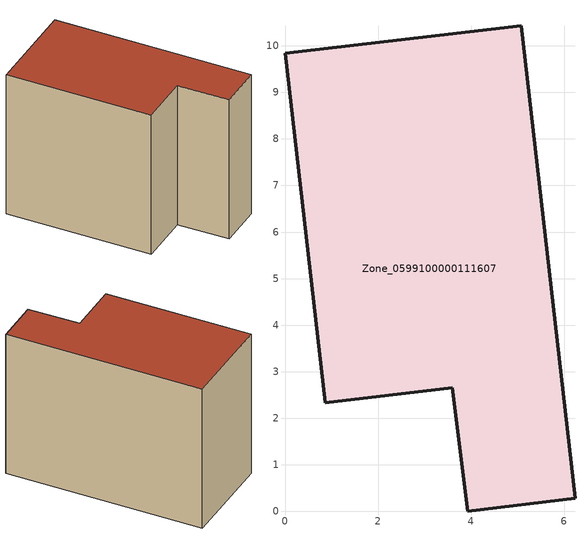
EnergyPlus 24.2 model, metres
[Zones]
Zone_0599100000111607
 floor ground (C_G): 3.59,2.65 0.87,2.33 0,9.84 5.07,10.43 6.23,0.28 3.93,0 z3.42
 wall outside (C_F): 5.07,10.43 0,9.84 0.87,2.33 3.59,2.65 3.93,0 6.23,0.28 5.07,10.43 z3.42:11.23
 roof outside (C_R): 3.93,0 6.23,0.28 5.07,10.43 0,9.84 0.87,2.33 3.59,2.65 z11.23
[BUILDING]
Pand.0599100000111607: North Axis=0; Terrain=City; Loads Convergence Tolerance Value=0.04; Temperature Convergence Tolerance Value=0.4; Solar Distribution=FullExterior; Maximum Number of Warmup Days=25; Minimum Number of Warmup Days=1
[Site:Location]
Rotterdam.The.Hague.AP_ZH_NLD Design_Conditions: Latitude=51.96; Longitude=4.45; Time Zone=1; Elevation=-4.5
[SITE:GROUNDTEMPERATURE:BUILDINGSURFACE]
18, 18, 18, 18, 18, 18, 18, 18, 18, 18, 18, 18
[MATERIAL] Thermal Absorptance=0.9; Solar Absorptance=0.7; Visible Absorptance=0.7
Name | Roughness | Thickness | Conductivity | Density | Specific Heat
G.TI.1946 | MediumSmooth | 0.15 | 1 | 540 | 1210
F.TI.1946 | Rough | 0.3 | 0.857143 | 1920 | 840
R.TI.1946 | MediumRough | 0.2 | 0.1 | 1500 | 1000
[CONSTRUCTION]
C_G: G.TI.1946
C_F: F.TI.1946
C_R: R.TI.1946
[ZONE]
Zone_0599100000111607: Type=1; Multiplier=1; Ceiling Height=Autocalculate; Volume=Autocalculate; Floor Area=autocalculate; Part of Total Floor Area=Yes
[ZONEINFILTRATION:DESIGNFLOWRATE]
Infil_Zone_0599100000111607: Zone or ZoneList or Space or SpaceList=Zone_0599100000111607; Schedule=AlwaysOn; Design Flow Rate Calculation Method=Flow/Area; Flow Rate per Floor Area=0.003; Constant Term Coefficient=1; Temperature Term Coefficient=0; Velocity Term Coefficient=0; Velocity Squared Term Coefficient=0
[HVACTEMPLATE:ZONE:IDEALLOADSAIRSYSTEM]
Zone_0599100000111607: Maximum Heating Supply Air Temperature=50; Minimum Cooling Supply Air Temperature=13; Maximum Heating Supply Air Humidity Ratio=0.0156; Minimum Cooling Supply Air Humidity Ratio=0.0077; Heating Limit=NoLimit; Cooling Limit=NoLimit; Dehumidification Control Type=ConstantSensibleHeatRatio; Cooling Sensible Heat Ratio=0.7; Dehumidification Setpoint=60; Humidification Control Type=None; Humidification Setpoint=30; Outdoor Air Method=None; Outdoor Air Flow Rate per Person=0.00944; Outdoor Air Flow Rate per Zone Floor Area=0; Outdoor Air Flow Rate per Zone=0; Demand Controlled Ventilation Type=None; Outdoor Air Economizer Type=NoEconomizer; Heat Recovery Type=None; Sensible Heat Recovery Effectiveness=0.7; Latent Heat Recovery Effectiveness=0.65
[ZONECONTROL:THERMOSTAT]
ThermostatControl_Zone_0599100000111607: Zone or ZoneList=Zone_0599100000111607; Control Type Schedule=DualSetpointControlType; Control 1=Thermostat_Zone_0599100000111607; Temperature Difference Between Cutout And Setpoint=0
[THERMOSTATSETPOINT:DUALSETPOINT]
Thermostat_Zone_0599100000111607: Heating Setpoint Temperature Schedule=HeatingSetpoint_Zone_0599100000111607; Cooling Setpoint Temperature Schedule=CoolingSetpoint_Zone_0599100000111607
[SCHEDULE:COMPACT]
HeatingSetpoint_Zone_0599100000111607: Through: 12/31, For: AllDays, Until: 24:00, 21
CoolingSetpoint_Zone_0599100000111607: Through: 12/31, For: AllDays, Until: 24:00, 24
DualSetpointControlType: Through: 12/31, For: AllDays, Until: 24:00, 4
AlwaysOn: Through: 12/31, For: AllDays, Until: 24:00, 1
